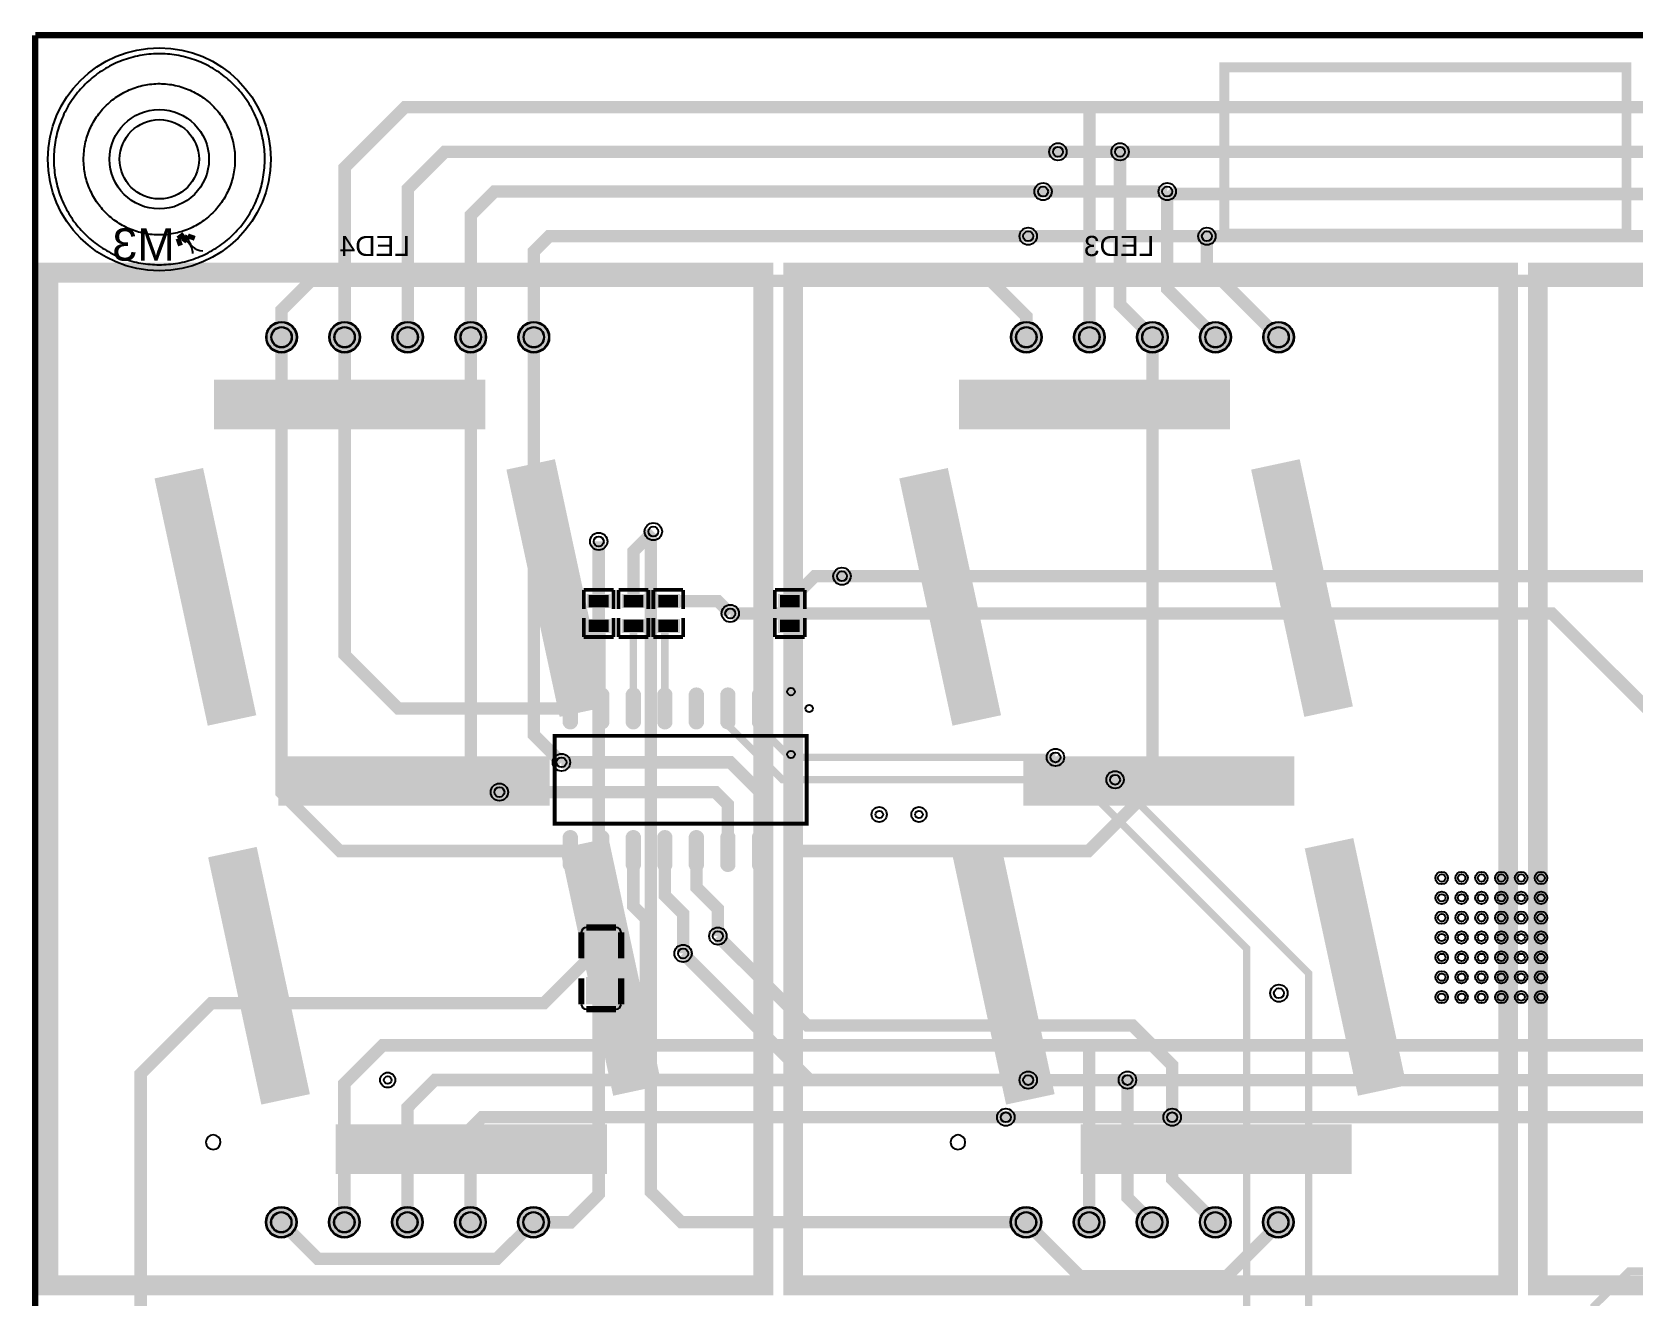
# Model space of a CAD drawing. Header units: millimetres. Extents: x -6 to 120, y -1 to 100.
# Drawn here: x -0.1 to 64.4, y 49.2 to 100.1 of the extents above; entities that cross this region are included whole.
import ezdxf

# ---------------------------------------------------------------- set-up
doc = ezdxf.new("R2010")
doc.units = ezdxf.units.MM
for name, color, linetype, true_color in [('BoardOutLine', 7, 'Continuous', 0xff00ff), ('BottomLayer', 7, 'Continuous', 0x0000ff), ('BottomSilkLayer', 7, 'Continuous', 0x66cc33), ('BottomSolderMaskLayer', 7, 'Continuous', 0xaa00ff), ('Document', 7, 'Continuous', 0xffffff), ('Hole', 7, 'Continuous', 0x222222), ('Multi-Layer', 7, 'Continuous', 0xc0c0c0), ('TopLayer', 7, 'Continuous', 0xff0000), ('TopPasteMaskLayer', 7, 'Continuous', 0x808080), ('TopSilkLayer', 7, 'Continuous', 0xffcc00), ('TopSolderMaskLayer', 7, 'Continuous', 0x800080)]:
    doc.layers.add(name, color=color, linetype=linetype, true_color=true_color)
doc.styles.get("Standard").update_dxf_attribs({"font": 'arial.ttf'})

msp = doc.modelspace()

# ---------------------------------------------------------------- hatches: boundary and pattern name
at = {"layer": 'BottomSolderMaskLayer'}
for points in [[(9.301, 87.83, 1), (10.552, 87.83, 1)], [(11.841, 87.83, 1), (13.092, 87.83, 1)], [(14.381, 87.83, 1), (15.632, 87.83, 1)], [(16.921, 87.83, 1), (18.172, 87.83, 1)], [(19.461, 87.83, 1), (20.712, 87.83, 1)], [(39.301, 87.83, 1), (40.552, 87.83, 1)], [(41.841, 87.83, 1), (43.092, 87.83, 1)], [(44.381, 87.83, 1), (45.632, 87.83, 1)], [(46.921, 87.83, 1), (48.172, 87.83, 1)], [(49.461, 87.83, 1), (50.712, 87.83, 1)], [(9.288, 52.17, 1), (10.539, 52.17, 1)], [(11.828, 52.17, 1), (13.079, 52.17, 1)], [(14.368, 52.17, 1), (15.619, 52.17, 1)], [(16.908, 52.17, 1), (18.159, 52.17, 1)], [(19.448, 52.17, 1), (20.699, 52.17, 1)], [(39.288, 52.17, 1), (40.539, 52.17, 1)], [(41.828, 52.17, 1), (43.079, 52.17, 1)], [(44.368, 52.17, 1), (45.619, 52.17, 1)], [(46.908, 52.17, 1), (48.159, 52.17, 1)], [(49.448, 52.17, 1), (50.699, 52.17, 1)]]:
    msp.add_hatch(color=256, dxfattribs=at).paths.add_polyline_path(points)
at = {"layer": 'Multi-Layer'}
for points in [[(9.326, 87.83, 1), (10.526, 87.83, 1)], [(11.866, 87.83, 1), (13.066, 87.83, 1)], [(14.406, 87.83, 1), (15.606, 87.83, 1)], [(16.946, 87.83, 1), (18.146, 87.83, 1)], [(19.486, 87.83, 1), (20.686, 87.83, 1)], [(39.326, 87.83, 1), (40.526, 87.83, 1)], [(41.866, 87.83, 1), (43.066, 87.83, 1)], [(44.406, 87.83, 1), (45.606, 87.83, 1)], [(46.946, 87.83, 1), (48.146, 87.83, 1)], [(49.486, 87.83, 1), (50.686, 87.83, 1)], [(9.314, 52.17, 1), (10.514, 52.17, 1)], [(11.854, 52.17, 1), (13.054, 52.17, 1)], [(14.394, 52.17, 1), (15.594, 52.17, 1)], [(16.934, 52.17, 1), (18.134, 52.17, 1)], [(19.474, 52.17, 1), (20.674, 52.17, 1)], [(39.314, 52.17, 1), (40.514, 52.17, 1)], [(41.854, 52.17, 1), (43.054, 52.17, 1)], [(44.394, 52.17, 1), (45.594, 52.17, 1)], [(46.934, 52.17, 1), (48.134, 52.17, 1)], [(49.474, 52.17, 1), (50.674, 52.17, 1)]]:
    msp.add_hatch(color=256, dxfattribs=at).paths.add_polyline_path(points)
at = {"layer": 'TopLayer'}
for points in [[(23.1, 77.45), (23.1, 76.95), (22.3, 76.95), (22.3, 77.45)], [(24.5, 77.45), (24.5, 76.95), (23.7, 76.95), (23.7, 77.45)], [(25.9, 77.45), (25.9, 76.95), (25.1, 76.95), (25.1, 77.45)], [(30.8, 77.45), (30.8, 76.95), (30, 76.95), (30, 77.45)], [(23.1, 76.45), (23.1, 75.95), (22.3, 75.95), (22.3, 76.45)], [(24.5, 76.45), (24.5, 75.95), (23.7, 75.95), (23.7, 76.45)], [(25.9, 76.45), (25.9, 75.95), (25.1, 75.95), (25.1, 76.45)], [(30.8, 76.45), (30.8, 75.95), (30, 75.95), (30, 76.45)], [(21.835, 72.28, -0.785398), (21.275, 72.28), (21.275, 73.465, -0.785398), (21.835, 73.465)], [(23.105, 72.28, -0.785398), (22.545, 72.28), (22.545, 73.465, -0.785398), (23.105, 73.465)], [(24.375, 72.28, -0.785398), (23.815, 72.28), (23.815, 73.465, -0.785398), (24.375, 73.465)], [(25.645, 72.28, -0.785398), (25.085, 72.28), (25.085, 73.465, -0.785398), (25.645, 73.465)], [(26.915, 72.28, -0.785398), (26.355, 72.28), (26.355, 73.465, -0.785398), (26.915, 73.465)], [(28.185, 72.28, -0.785398), (27.625, 72.28), (27.625, 73.465, -0.785398), (28.185, 73.465)], [(29.455, 72.28, -0.785398), (28.895, 72.28), (28.895, 73.465, -0.785398), (29.455, 73.465)], [(30.725, 72.28, -0.785398), (30.165, 72.28), (30.165, 73.465, -0.785398), (30.725, 73.465)], [(21.835, 66.535, -0.785398), (21.275, 66.535), (21.275, 67.72, -0.785398), (21.835, 67.72)], [(23.105, 66.535, -0.785398), (22.545, 66.535), (22.545, 67.72, -0.785398), (23.105, 67.72)], [(24.375, 66.535, -0.785398), (23.815, 66.535), (23.815, 67.72, -0.785398), (24.375, 67.72)], [(25.645, 66.535, -0.785398), (25.085, 66.535), (25.085, 67.72, -0.785398), (25.645, 67.72)], [(26.915, 66.535, -0.785398), (26.355, 66.535), (26.355, 67.72, -0.785398), (26.915, 67.72)], [(28.185, 66.535, -0.785398), (27.625, 66.535), (27.625, 67.72, -0.785398), (28.185, 67.72)], [(29.455, 66.535, -0.785398), (28.895, 66.535), (28.895, 67.72, -0.785398), (29.455, 67.72)], [(30.725, 66.535, -0.785398), (30.165, 66.535), (30.165, 67.72, -0.785398), (30.725, 67.72)], [(22.25, 62.8), (22.25, 63.8), (23.35, 63.8), (23.35, 62.8)], [(22.25, 61), (22.25, 62), (23.35, 62), (23.35, 61)]]:
    msp.add_hatch(color=256, dxfattribs=at).paths.add_polyline_path(points)
at = {"layer": 'TopPasteMaskLayer'}
for points in [[(23.1, 77.45), (23.1, 76.95), (22.3, 76.95), (22.3, 77.45)], [(24.5, 77.45), (24.5, 76.95), (23.7, 76.95), (23.7, 77.45)], [(25.9, 77.45), (25.9, 76.95), (25.1, 76.95), (25.1, 77.45)], [(30.8, 77.45), (30.8, 76.95), (30, 76.95), (30, 77.45)], [(23.1, 76.45), (23.1, 75.95), (22.3, 75.95), (22.3, 76.45)], [(24.5, 76.45), (24.5, 75.95), (23.7, 75.95), (23.7, 76.45)], [(25.9, 76.45), (25.9, 75.95), (25.1, 75.95), (25.1, 76.45)], [(30.8, 76.45), (30.8, 75.95), (30, 75.95), (30, 76.45)], [(21.835, 72.28, -0.785398), (21.275, 72.28), (21.275, 73.465, -0.785398), (21.835, 73.465)], [(23.105, 72.28, -0.785398), (22.545, 72.28), (22.545, 73.465, -0.785398), (23.105, 73.465)], [(24.375, 72.28, -0.785398), (23.815, 72.28), (23.815, 73.465, -0.785398), (24.375, 73.465)], [(25.645, 72.28, -0.785398), (25.085, 72.28), (25.085, 73.465, -0.785398), (25.645, 73.465)], [(26.915, 72.28, -0.785398), (26.355, 72.28), (26.355, 73.465, -0.785398), (26.915, 73.465)], [(28.185, 72.28, -0.785398), (27.625, 72.28), (27.625, 73.465, -0.785398), (28.185, 73.465)], [(29.455, 72.28, -0.785398), (28.895, 72.28), (28.895, 73.465, -0.785398), (29.455, 73.465)], [(30.725, 72.28, -0.785398), (30.165, 72.28), (30.165, 73.465, -0.785398), (30.725, 73.465)], [(21.835, 66.535, -0.785398), (21.275, 66.535), (21.275, 67.72, -0.785398), (21.835, 67.72)], [(23.105, 66.535, -0.785398), (22.545, 66.535), (22.545, 67.72, -0.785398), (23.105, 67.72)], [(24.375, 66.535, -0.785398), (23.815, 66.535), (23.815, 67.72, -0.785398), (24.375, 67.72)], [(25.645, 66.535, -0.785398), (25.085, 66.535), (25.085, 67.72, -0.785398), (25.645, 67.72)], [(26.915, 66.535, -0.785398), (26.355, 66.535), (26.355, 67.72, -0.785398), (26.915, 67.72)], [(28.185, 66.535, -0.785398), (27.625, 66.535), (27.625, 67.72, -0.785398), (28.185, 67.72)], [(29.455, 66.535, -0.785398), (28.895, 66.535), (28.895, 67.72, -0.785398), (29.455, 67.72)], [(30.725, 66.535, -0.785398), (30.165, 66.535), (30.165, 67.72, -0.785398), (30.725, 67.72)], [(22.25, 62.8), (22.25, 63.8), (23.35, 63.8), (23.35, 62.8)], [(22.25, 61), (22.25, 62), (23.35, 62), (23.35, 61)]]:
    msp.add_hatch(color=256, dxfattribs=at).paths.add_polyline_path(points)
at = {"layer": 'TopSolderMaskLayer'}
for points in [[(9.301, 87.83, 1), (10.552, 87.83, 1)], [(11.841, 87.83, 1), (13.092, 87.83, 1)], [(14.381, 87.83, 1), (15.632, 87.83, 1)], [(16.921, 87.83, 1), (18.172, 87.83, 1)], [(19.461, 87.83, 1), (20.712, 87.83, 1)], [(39.301, 87.83, 1), (40.552, 87.83, 1)], [(41.841, 87.83, 1), (43.092, 87.83, 1)], [(44.381, 87.83, 1), (45.632, 87.83, 1)], [(46.921, 87.83, 1), (48.172, 87.83, 1)], [(49.461, 87.83, 1), (50.712, 87.83, 1)], [(23.181, 77.482), (23.181, 76.918), (22.219, 76.918), (22.219, 77.482)], [(24.581, 77.482), (24.581, 76.918), (23.619, 76.918), (23.619, 77.482)], [(25.981, 77.482), (25.981, 76.918), (25.019, 76.918), (25.019, 77.482)], [(30.881, 77.482), (30.881, 76.918), (29.919, 76.918), (29.919, 77.482)], [(23.181, 76.482), (23.181, 75.918), (22.219, 75.918), (22.219, 76.482)], [(24.581, 76.482), (24.581, 75.918), (23.619, 75.918), (23.619, 76.482)], [(25.981, 76.482), (25.981, 75.918), (25.019, 75.918), (25.019, 76.482)], [(30.881, 76.482), (30.881, 75.918), (29.919, 75.918), (29.919, 76.482)], [(21.86, 72.263, -0.785398), (21.25, 72.263), (21.25, 73.482, -0.785398), (21.86, 73.482)], [(23.13, 72.263, -0.785398), (22.52, 72.263), (22.52, 73.482, -0.785398), (23.13, 73.482)], [(24.4, 72.263, -0.785398), (23.79, 72.263), (23.79, 73.482, -0.785398), (24.4, 73.482)], [(25.67, 72.263, -0.785398), (25.06, 72.263), (25.06, 73.482, -0.785398), (25.67, 73.482)], [(26.94, 72.263, -0.785398), (26.33, 72.263), (26.33, 73.482, -0.785398), (26.94, 73.482)], [(28.21, 72.263, -0.785398), (27.6, 72.263), (27.6, 73.482, -0.785398), (28.21, 73.482)], [(29.48, 72.263, -0.785398), (28.87, 72.263), (28.87, 73.482, -0.785398), (29.48, 73.482)], [(30.75, 72.263, -0.785398), (30.14, 72.263), (30.14, 73.482, -0.785398), (30.75, 73.482)], [(21.86, 66.518, -0.785398), (21.25, 66.518), (21.25, 67.737, -0.785398), (21.86, 67.737)], [(23.13, 66.518, -0.785398), (22.52, 66.518), (22.52, 67.737, -0.785398), (23.13, 67.737)], [(24.4, 66.518, -0.785398), (23.79, 66.518), (23.79, 67.737, -0.785398), (24.4, 67.737)], [(25.67, 66.518, -0.785398), (25.06, 66.518), (25.06, 67.737, -0.785398), (25.67, 67.737)], [(26.94, 66.518, -0.785398), (26.33, 66.518), (26.33, 67.737, -0.785398), (26.94, 67.737)], [(28.21, 66.518, -0.785398), (27.6, 66.518), (27.6, 67.737, -0.785398), (28.21, 67.737)], [(29.48, 66.518, -0.785398), (28.87, 66.518), (28.87, 67.737, -0.785398), (29.48, 67.737)], [(30.75, 66.518, -0.785398), (30.14, 66.518), (30.14, 67.737, -0.785398), (30.75, 67.737)], [(22.194, 62.754), (22.194, 63.846), (23.406, 63.846), (23.406, 62.754)], [(22.194, 60.954), (22.194, 62.046), (23.406, 62.046), (23.406, 60.954)], [(9.288, 52.17, 1), (10.539, 52.17, 1)], [(11.828, 52.17, 1), (13.079, 52.17, 1)], [(14.368, 52.17, 1), (15.619, 52.17, 1)], [(16.908, 52.17, 1), (18.159, 52.17, 1)], [(19.448, 52.17, 1), (20.699, 52.17, 1)], [(39.288, 52.17, 1), (40.539, 52.17, 1)], [(41.828, 52.17, 1), (43.079, 52.17, 1)], [(44.368, 52.17, 1), (45.619, 52.17, 1)], [(46.908, 52.17, 1), (48.159, 52.17, 1)], [(49.448, 52.17, 1), (50.699, 52.17, 1)]]:
    msp.add_hatch(color=256, dxfattribs=at).paths.add_polyline_path(points)

# ---------------------------------------------------------------- linework, layer by layer
at = {"layer": 'BoardOutLine', "const_width": 0.254}
for points in [[(0, 100), (0, 42), (6, 42)], [(0, 99.999), (120, 99.999), (120, -0.001), (0, -0.001)]]:
    msp.add_lwpolyline(points, dxfattribs=at)
at = {"layer": 'BottomLayer'}
for points in [[(5.001, 90.75), (5.094, 90.751), (5.187, 90.754), (5.28, 90.759), (5.373, 90.767), (5.466, 90.776), (5.558, 90.787), (5.65, 90.8), (5.742, 90.815), (5.833, 90.833), (5.924, 90.852), (6.015, 90.873), (6.105, 90.896), (6.195, 90.922), (6.284, 90.949), (6.372, 90.978), (6.46, 91.009), (6.547, 91.042), (6.633, 91.076), (6.718, 91.113), (6.803, 91.152), (6.887, 91.192), (6.97, 91.234), (7.052, 91.278), (7.133, 91.324), (7.213, 91.372), (7.292, 91.421), (7.369, 91.472), (7.446, 91.525), (7.522, 91.579), (7.596, 91.635), (7.669, 91.693), (7.741, 91.752), (7.811, 91.813), (7.88, 91.875), (7.948, 91.939), (8.014, 92.004), (8.079, 92.071), (8.143, 92.139), (8.204, 92.208), (8.265, 92.279), (8.324, 92.351), (8.381, 92.425), (8.436, 92.499), (8.49, 92.575), (8.542, 92.652), (8.593, 92.73), (8.642, 92.809), (8.689, 92.889), (8.734, 92.971), (8.778, 93.053), (8.819, 93.136), (8.859, 93.22), (8.897, 93.305), (8.934, 93.391), (8.968, 93.477), (9, 93.564), (9.031, 93.652), (9.059, 93.741), (9.086, 93.83), (9.111, 93.92), (9.133, 94.01), (9.154, 94.101), (9.173, 94.192), (9.189, 94.283), (9.204, 94.375), (9.217, 94.467), (9.227, 94.56), (9.236, 94.652), (9.243, 94.745), (9.247, 94.838), (9.25, 94.931), (9.25, 95.024), (9.249, 95.117), (9.245, 95.21), (9.239, 95.303), (9.232, 95.396), (9.222, 95.488), (9.21, 95.581), (9.197, 95.673), (9.181, 95.764), (9.163, 95.856), (9.143, 95.947), (9.122, 96.037), (9.098, 96.127), (9.072, 96.216), (9.045, 96.305), (9.015, 96.393), (8.984, 96.481), (8.951, 96.568), (8.915, 96.654), (8.878, 96.739), (8.839, 96.824), (8.798, 96.907), (8.756, 96.99), (8.711, 97.072), (8.665, 97.152), (8.617, 97.232), (8.567, 97.311), (8.516, 97.388), (8.463, 97.465), (8.408, 97.54), (8.352, 97.614), (8.294, 97.687), (8.234, 97.758), (8.173, 97.828), (8.11, 97.897), (8.046, 97.964), (7.98, 98.03), (7.913, 98.095), (7.845, 98.158), (7.775, 98.219), (7.704, 98.279), (7.632, 98.338), (7.558, 98.394), (7.483, 98.45), (7.407, 98.503), (7.33, 98.555), (7.251, 98.605), (7.172, 98.654), (7.091, 98.7), (7.01, 98.745), (6.927, 98.788), (6.844, 98.829), (6.76, 98.869), (6.675, 98.906), (6.589, 98.942), (6.502, 98.976), (6.415, 99.008), (6.327, 99.038), (6.238, 99.066), (6.149, 99.092), (6.059, 99.116), (5.968, 99.138), (5.878, 99.159), (5.786, 99.177), (5.695, 99.193), (5.603, 99.207), (5.511, 99.22), (5.418, 99.23), (5.325, 99.238), (5.233, 99.244), (5.14, 99.248), (5.047, 99.25), (4.954, 99.25), (4.861, 99.248), (4.768, 99.244), (4.675, 99.238), (4.582, 99.23), (4.49, 99.22), (4.397, 99.207), (4.306, 99.193), (4.214, 99.177), (4.123, 99.159), (4.032, 99.138), (3.942, 99.116), (3.852, 99.092), (3.762, 99.066), (3.674, 99.038), (3.586, 99.008), (3.498, 98.976), (3.412, 98.942), (3.326, 98.906), (3.241, 98.869), (3.156, 98.829), (3.073, 98.788), (2.99, 98.745), (2.909, 98.7), (2.829, 98.654), (2.749, 98.605), (2.671, 98.555), (2.593, 98.503), (2.517, 98.45), (2.442, 98.394), (2.369, 98.338), (2.296, 98.279), (2.225, 98.219), (2.155, 98.158), (2.087, 98.095), (2.02, 98.03), (1.954, 97.964), (1.89, 97.897), (1.828, 97.828), (1.766, 97.758), (1.707, 97.687), (1.649, 97.614), (1.592, 97.54), (1.538, 97.465), (1.484, 97.388), (1.433, 97.311), (1.383, 97.232), (1.335, 97.152), (1.289, 97.072), (1.245, 96.99), (1.202, 96.907), (1.161, 96.824), (1.122, 96.739), (1.085, 96.654), (1.05, 96.568), (1.016, 96.481), (0.985, 96.393), (0.955, 96.305), (0.928, 96.216), (0.902, 96.127), (0.879, 96.037), (0.857, 95.947), (0.837, 95.856), (0.819, 95.764), (0.804, 95.673), (0.79, 95.581), (0.778, 95.488), (0.769, 95.396), (0.761, 95.303), (0.755, 95.21), (0.752, 95.117), (0.75, 95.024), (0.751, 94.931), (0.753, 94.838), (0.758, 94.745), (0.764, 94.652), (0.773, 94.56), (0.784, 94.467), (0.796, 94.375), (0.811, 94.283), (0.828, 94.192), (0.846, 94.101), (0.867, 94.01), (0.89, 93.92), (0.914, 93.83), (0.941, 93.741), (0.97, 93.652), (1, 93.564), (1.032, 93.477), (1.067, 93.391), (1.103, 93.305), (1.141, 93.22), (1.181, 93.136), (1.223, 93.053), (1.266, 92.971), (1.311, 92.889), (1.358, 92.809), (1.407, 92.73), (1.458, 92.652), (1.51, 92.575), (1.564, 92.499), (1.62, 92.425), (1.677, 92.351), (1.736, 92.279), (1.796, 92.208), (1.858, 92.139), (1.921, 92.071), (1.986, 92.004), (2.052, 91.939), (2.12, 91.875), (2.189, 91.813), (2.26, 91.752), (2.331, 91.693), (2.404, 91.635), (2.479, 91.579), (2.554, 91.525), (2.631, 91.472), (2.709, 91.421), (2.788, 91.372), (2.868, 91.324), (2.948, 91.278), (3.03, 91.234), (3.113, 91.192), (3.197, 91.152), (3.282, 91.113), (3.367, 91.076), (3.454, 91.042), (3.541, 91.009), (3.628, 90.978), (3.717, 90.949), (3.806, 90.922), (3.895, 90.896), (3.985, 90.873), (4.076, 90.852), (4.167, 90.833), (4.258, 90.815), (4.35, 90.8), (4.442, 90.787), (4.535, 90.776), (4.627, 90.767), (4.72, 90.759), (4.813, 90.754), (4.906, 90.751), (4.999, 90.75)], [(1.951, 94.997), (1.952, 95.076), (1.955, 95.154), (1.96, 95.233), (1.967, 95.311), (1.976, 95.39), (1.987, 95.468), (2, 95.545), (2.016, 95.623), (2.033, 95.7), (2.052, 95.776), (2.073, 95.852), (2.096, 95.927), (2.121, 96.002), (2.148, 96.076), (2.177, 96.149), (2.208, 96.222), (2.24, 96.293), (2.274, 96.364), (2.311, 96.434), (2.349, 96.503), (2.389, 96.571), (2.43, 96.638), (2.473, 96.704), (2.518, 96.769), (2.565, 96.832), (2.613, 96.894), (2.663, 96.956), (2.714, 97.015), (2.767, 97.074), (2.822, 97.131), (2.877, 97.186), (2.935, 97.24), (2.993, 97.293), (3.053, 97.344), (3.114, 97.393), (3.177, 97.441), (3.241, 97.488), (3.306, 97.532), (3.372, 97.575), (3.439, 97.616), (3.507, 97.656), (3.576, 97.693), (3.646, 97.729), (3.717, 97.763), (3.789, 97.796), (3.862, 97.826), (3.935, 97.854), (4.01, 97.881), (4.084, 97.906), (4.16, 97.928), (4.236, 97.949), (4.312, 97.968), (4.389, 97.985), (4.467, 97.999), (4.544, 98.012), (4.622, 98.023), (4.701, 98.032), (4.779, 98.038), (4.858, 98.043), (4.937, 98.046), (5.015, 98.046), (5.094, 98.045), (5.173, 98.041), (5.251, 98.036), (5.33, 98.028), (5.408, 98.019), (5.486, 98.007), (5.563, 97.994), (5.641, 97.978), (5.718, 97.961), (5.794, 97.941), (5.87, 97.92), (5.945, 97.896), (6.019, 97.871), (6.093, 97.844), (6.166, 97.814), (6.239, 97.783), (6.31, 97.75), (6.381, 97.716), (6.451, 97.679), (6.52, 97.641), (6.587, 97.601), (6.654, 97.559), (6.72, 97.515), (6.784, 97.47), (6.848, 97.423), (6.91, 97.374), (6.97, 97.324), (7.03, 97.273), (7.088, 97.219), (7.145, 97.165), (7.2, 97.109), (7.254, 97.051), (7.306, 96.992), (7.357, 96.932), (7.406, 96.871), (7.454, 96.808), (7.5, 96.744), (7.544, 96.679), (7.586, 96.612), (7.627, 96.545), (7.666, 96.477), (7.704, 96.407), (7.739, 96.337), (7.773, 96.266), (7.805, 96.194), (7.835, 96.121), (7.863, 96.047), (7.889, 95.973), (7.913, 95.898), (7.936, 95.822), (7.956, 95.746), (7.974, 95.67), (7.991, 95.593), (8.005, 95.515), (8.017, 95.437), (8.028, 95.359), (8.036, 95.281), (8.042, 95.203), (8.047, 95.124), (8.049, 95.045), (8.049, 94.966), (8.047, 94.887), (8.043, 94.809), (8.037, 94.73), (8.029, 94.651), (8.019, 94.573), (8.007, 94.495), (7.993, 94.418), (7.977, 94.34), (7.959, 94.264), (7.939, 94.187), (7.917, 94.112), (7.893, 94.036), (7.867, 93.962), (7.84, 93.888), (7.81, 93.815), (7.778, 93.743), (7.745, 93.671), (7.71, 93.601), (7.673, 93.531), (7.634, 93.463), (7.593, 93.395), (7.551, 93.328), (7.507, 93.263), (7.461, 93.199), (7.413, 93.136), (7.364, 93.074), (7.314, 93.013), (7.262, 92.954), (7.208, 92.896), (7.153, 92.84), (7.096, 92.785), (7.038, 92.732), (6.979, 92.68), (6.918, 92.629), (6.856, 92.58), (6.793, 92.533), (6.729, 92.488), (6.663, 92.444), (6.597, 92.402), (6.529, 92.361), (6.46, 92.323), (6.39, 92.286), (6.32, 92.251), (6.248, 92.217), (6.176, 92.186), (6.103, 92.157), (6.029, 92.129), (5.954, 92.103), (5.879, 92.08), (5.803, 92.058), (5.727, 92.038), (5.65, 92.02), (5.573, 92.004), (5.495, 91.991), (5.417, 91.979), (5.339, 91.969), (5.26, 91.961), (5.182, 91.956), (5.103, 91.952), (5.024, 91.95), (4.945, 91.951), (4.866, 91.953), (4.788, 91.958), (4.709, 91.964), (4.631, 91.973), (4.552, 91.983), (4.475, 91.996), (4.397, 92.01), (4.32, 92.027), (4.243, 92.046), (4.167, 92.066), (4.092, 92.089), (4.017, 92.113), (3.942, 92.14), (3.869, 92.168), (3.796, 92.198), (3.724, 92.23), (3.653, 92.264), (3.582, 92.3), (3.513, 92.337), (3.445, 92.377), (3.377, 92.418), (3.311, 92.461), (3.246, 92.505), (3.182, 92.551), (3.119, 92.599), (3.058, 92.649), (2.998, 92.7), (2.939, 92.752), (2.881, 92.806), (2.825, 92.862), (2.771, 92.919), (2.718, 92.977), (2.666, 93.037), (2.616, 93.098), (2.568, 93.16), (2.521, 93.224), (2.476, 93.288), (2.433, 93.354), (2.391, 93.421), (2.351, 93.489), (2.313, 93.558), (2.276, 93.628), (2.242, 93.699), (2.209, 93.771), (2.178, 93.843), (2.149, 93.917), (2.122, 93.991), (2.097, 94.066), (2.074, 94.141), (2.053, 94.217), (2.034, 94.294), (2.016, 94.37), (2.001, 94.448), (1.988, 94.526), (1.977, 94.604), (1.967, 94.682), (1.96, 94.761), (1.955, 94.839), (1.952, 94.918), (1.951, 94.997)]]:
    msp.add_lwpolyline(points, close=True, dxfattribs=at)
for points, const_width in [([(41.2, 95.3), (43.7, 95.3)], 0.5), ([(40.6, 93.7), (45.6, 93.7)], 0.5), ([(40, 91.9), (47.2, 91.9), (47.2, 91.9)], 0.5), ([(9.926, 87.83), (9.926, 88.927), (11.1, 90.1), (38.5, 90.1), (39.926, 88.674), (39.926, 87.83)], 0.5), ([(38.5, 90.1), (67.657, 90.1), (69.927, 87.83)], 0.5), ([(17.546, 87.83), (17.546, 70.654), (18.7, 69.5)], 0.5), ([(20.086, 87.83), (20.086, 71.814), (21.2, 70.7)], 0.5), ([(24.9, 80), (24.8, 79.9), (24.8, 53.4), (26.031, 52.17), (39.914, 52.17)], 0.5), ([(22.7, 79.6), (22.7, 53.301), (21.57, 52.168), (20.074, 52.168)], 0.5), ([(32.5, 78.2), (89.7, 78.2), (95.1, 72.8), (95.1, 56.983), (99.914, 52.17)], 0.5), ([(28, 76.7), (61.1, 76.7), (66.3, 71.5), (66.3, 55.783), (69.914, 52.17)], 0.5), ([(41.1, 70.9), (48.8, 63.2), (48.8, 38.7), (42.8, 32.7), (32.44, 32.72)], 0.3), ([(43.5, 70), (51.3, 62.2), (51.3, 37.3), (44, 30), (32.44, 30)], 0.3), ([(45.8, 56.4), (45.8, 58.5), (44.2, 60.1), (31.1, 60.1), (27.5, 63.7)], 0.5), ([(40, 57.9), (31.2, 57.9), (26.1, 63)], 0.5), ([(40, 57.9), (44, 57.9)], 0.5), ([(39.1, 56.4), (45.8, 56.4)], 0.5), ([(13.701, 39.801), (25.7, 27.799), (60.899, 27.799), (62.799, 29.699), (62.799, 48.8), (64.199, 50.2), (82.101, 50.2), (86.2, 54.299), (91.4, 54.299), (95.301, 50.4), (110.899, 50.4), (112.799, 48.501), (112.799, 26.1)], 0.3)]:
    msp.add_lwpolyline(points, dxfattribs=dict(at, const_width=const_width))
at = {"layer": 'BottomSilkLayer'}
for points, const_width in [([(5.754, 91.803), (5.994, 91.983)], 0.2), ([(5.754, 91.803), (5.854, 91.523)], 0.2), ([(7.209, 85.118), (18.128, 85.118)], 2), ([(37.209, 85.118), (48.128, 85.118)], 2), ([(7.929, 72.388), (5.786, 82.35)], 2), ([(22.102, 72.743), (19.959, 82.705)], 2), ([(37.929, 72.388), (35.786, 82.35)], 2), ([(52.102, 72.743), (49.959, 82.705)], 2), ([(9.799, 69.949), (20.719, 69.949)], 2), ([(39.799, 69.949), (50.719, 69.949)], 2), ([(24.261, 57.478), (22.118, 67.44)], 2), ([(54.261, 57.478), (52.118, 67.44)], 2), ([(10.088, 57.122), (7.945, 67.084)], 2), ([(40.088, 57.122), (37.945, 67.084)], 2), ([(12.111, 55.121), (23.03, 55.121)], 2), ([(42.111, 55.121), (53.03, 55.121)], 2)]:
    msp.add_lwpolyline(points, dxfattribs=dict(at, const_width=const_width))
at = {"layer": 'BottomSilkLayer', "const_width": 0.8}
for points in [[(0.532, 90.427), (29.332, 90.427), (29.332, 49.627), (0.532, 49.627), (0.532, 90.427)], [(30.532, 90.427), (59.332, 90.427), (59.332, 49.627), (30.532, 49.627), (30.532, 90.427)], [(60.532, 90.427), (89.332, 90.427), (89.332, 49.627), (60.532, 49.627), (60.532, 90.427)]]:
    msp.add_lwpolyline(points, close=True, dxfattribs=at)
at = {"layer": 'BottomSilkLayer'}
msp.add_circle((5, 95), 4.49, dxfattribs=at)
for centre, radius, start, end in [((5.754, 91.203), 0.6, 359.99757, 90), ((7.172, 55.396), 0.296, 90.73754, 89.26246), ((37.172, 55.396), 0.296, 90.73754, 89.26246)]:
    msp.add_arc(centre, radius, start, end, dxfattribs=at)
at = {"layer": 'BottomSolderMaskLayer'}
for centre, radius in [((5, 95), 2), ((9.926, 87.83), 0.625), ((12.466, 87.83), 0.625), ((15.006, 87.83), 0.625), ((17.546, 87.83), 0.625), ((20.086, 87.83), 0.625), ((39.926, 87.83), 0.625), ((42.466, 87.83), 0.625), ((45.006, 87.83), 0.625), ((47.546, 87.83), 0.625), ((50.086, 87.83), 0.625), ((9.926, 87.83), 0.417), ((12.466, 87.83), 0.417), ((15.006, 87.83), 0.417), ((17.546, 87.83), 0.417), ((20.086, 87.83), 0.417), ((39.926, 87.83), 0.417), ((42.466, 87.83), 0.417), ((45.006, 87.83), 0.417), ((47.546, 87.83), 0.417), ((50.086, 87.83), 0.417), ((9.914, 52.17), 0.625), ((9.914, 52.17), 0.417), ((12.454, 52.17), 0.625), ((12.454, 52.17), 0.417), ((14.994, 52.17), 0.625), ((14.994, 52.17), 0.417), ((17.534, 52.17), 0.625), ((17.534, 52.17), 0.417), ((20.074, 52.17), 0.625), ((20.074, 52.17), 0.417), ((39.914, 52.17), 0.625), ((39.914, 52.17), 0.417), ((42.454, 52.17), 0.625), ((42.454, 52.17), 0.417), ((44.994, 52.17), 0.625), ((44.994, 52.17), 0.417), ((47.534, 52.17), 0.625), ((47.534, 52.17), 0.417), ((50.074, 52.17), 0.625), ((50.074, 52.17), 0.417)]:
    msp.add_circle(centre, radius, dxfattribs=at)
at = {"layer": 'Document'}
msp.add_circle((30.445, 73.55), 0.15, dxfattribs=at)
at = {"layer": 'Hole'}
for centre, radius in [((41.2, 95.3), 0.2), ((43.7, 95.3), 0.2), ((40.6, 93.7), 0.2), ((45.6, 93.7), 0.2), ((40, 91.9), 0.2), ((47.2, 91.9), 0.2), ((24.9, 80), 0.2), ((22.7, 79.6), 0.2), ((32.5, 78.2), 0.2), ((28, 76.7), 0.2), ((41.1, 70.9), 0.2), ((21.2, 70.7), 0.2), ((18.7, 69.5), 0.2), ((43.5, 70), 0.2), ((34, 68.6), 0.152), ((35.6, 68.6), 0.152), ((56.658, 66.042), 0.15), ((57.458, 66.042), 0.15), ((58.258, 66.042), 0.15), ((59.058, 66.042), 0.15), ((59.858, 66.042), 0.15), ((60.658, 66.042), 0.15), ((56.658, 65.242), 0.15), ((57.458, 65.242), 0.15), ((58.258, 65.242), 0.15), ((59.058, 65.242), 0.15), ((59.858, 65.242), 0.15), ((60.658, 65.242), 0.15), ((56.658, 64.442), 0.15), ((57.458, 64.442), 0.15), ((58.258, 64.442), 0.15), ((59.058, 64.442), 0.15), ((59.858, 64.442), 0.15), ((60.658, 64.442), 0.15), ((27.5, 63.7), 0.2), ((26.1, 63), 0.2), ((56.658, 63.642), 0.15), ((57.458, 63.642), 0.15), ((58.258, 63.642), 0.15), ((59.058, 63.642), 0.15), ((59.858, 63.642), 0.15), ((60.658, 63.642), 0.15), ((56.658, 62.842), 0.15), ((57.458, 62.842), 0.15), ((58.258, 62.842), 0.15), ((59.058, 62.842), 0.15), ((59.858, 62.842), 0.15), ((60.658, 62.842), 0.15), ((56.658, 62.042), 0.15), ((57.458, 62.042), 0.15), ((58.258, 62.042), 0.15), ((59.058, 62.042), 0.15), ((59.858, 62.042), 0.15), ((60.658, 62.042), 0.15), ((50.1, 61.4), 0.2), ((56.658, 61.242), 0.15), ((57.458, 61.242), 0.15), ((58.258, 61.242), 0.15), ((59.058, 61.242), 0.15), ((59.858, 61.242), 0.15), ((60.658, 61.242), 0.15), ((14.2, 57.9), 0.152), ((40, 57.9), 0.2), ((44, 57.9), 0.2), ((39.1, 56.4), 0.2), ((45.8, 56.4), 0.2)]:
    msp.add_circle(centre, radius, dxfattribs=at)
at = {"layer": 'Multi-Layer'}
for centre, radius in [((5, 95), 1.6), ((41.2, 95.3), 0.35), ((43.7, 95.3), 0.35), ((40.6, 93.7), 0.35), ((45.6, 93.7), 0.35), ((40, 91.9), 0.35), ((47.2, 91.9), 0.35), ((9.926, 87.83), 0.6), ((12.466, 87.83), 0.6), ((15.006, 87.83), 0.6), ((17.546, 87.83), 0.6), ((20.086, 87.83), 0.6), ((39.926, 87.83), 0.6), ((42.466, 87.83), 0.6), ((45.006, 87.83), 0.6), ((47.546, 87.83), 0.6), ((50.086, 87.83), 0.6), ((9.926, 87.83), 0.4), ((12.466, 87.83), 0.4), ((15.006, 87.83), 0.4), ((17.546, 87.83), 0.4), ((20.086, 87.83), 0.4), ((39.926, 87.83), 0.4), ((42.466, 87.83), 0.4), ((45.006, 87.83), 0.4), ((47.546, 87.83), 0.4), ((50.086, 87.83), 0.4), ((24.9, 80), 0.35), ((22.7, 79.6), 0.35), ((32.5, 78.2), 0.35), ((28, 76.7), 0.35), ((21.2, 70.7), 0.35), ((41.1, 70.9), 0.35), ((43.5, 70), 0.35), ((18.7, 69.5), 0.35), ((34, 68.6), 0.305), ((35.6, 68.6), 0.305), ((56.658, 66.042), 0.25), ((57.458, 66.042), 0.25), ((58.258, 66.042), 0.25), ((59.058, 66.042), 0.25), ((59.858, 66.042), 0.25), ((60.658, 66.042), 0.25), ((56.658, 65.242), 0.25), ((57.458, 65.242), 0.25), ((58.258, 65.242), 0.25), ((59.058, 65.242), 0.25), ((59.858, 65.242), 0.25), ((60.658, 65.242), 0.25), ((56.658, 64.442), 0.25), ((57.458, 64.442), 0.25), ((58.258, 64.442), 0.25), ((59.058, 64.442), 0.25), ((59.858, 64.442), 0.25), ((60.658, 64.442), 0.25), ((27.5, 63.7), 0.35), ((56.658, 63.642), 0.25), ((57.458, 63.642), 0.25), ((58.258, 63.642), 0.25), ((59.058, 63.642), 0.25), ((59.858, 63.642), 0.25), ((60.658, 63.642), 0.25), ((26.1, 63), 0.35), ((56.658, 62.842), 0.25), ((57.458, 62.842), 0.25), ((58.258, 62.842), 0.25), ((59.058, 62.842), 0.25), ((59.858, 62.842), 0.25), ((60.658, 62.842), 0.25), ((56.658, 62.042), 0.25), ((57.458, 62.042), 0.25), ((58.258, 62.042), 0.25), ((59.058, 62.042), 0.25), ((59.858, 62.042), 0.25), ((60.658, 62.042), 0.25), ((50.1, 61.4), 0.35), ((56.658, 61.242), 0.25), ((57.458, 61.242), 0.25), ((58.258, 61.242), 0.25), ((59.058, 61.242), 0.25), ((59.858, 61.242), 0.25), ((60.658, 61.242), 0.25), ((14.2, 57.9), 0.305), ((40, 57.9), 0.35), ((44, 57.9), 0.35), ((39.1, 56.4), 0.35), ((45.8, 56.4), 0.35), ((9.914, 52.17), 0.6), ((9.914, 52.17), 0.4), ((12.454, 52.17), 0.6), ((12.454, 52.17), 0.4), ((14.994, 52.17), 0.6), ((14.994, 52.17), 0.4), ((17.534, 52.17), 0.6), ((17.534, 52.17), 0.4), ((20.074, 52.17), 0.6), ((20.074, 52.17), 0.4), ((39.914, 52.17), 0.6), ((39.914, 52.17), 0.4), ((42.454, 52.17), 0.6), ((42.454, 52.17), 0.4), ((44.994, 52.17), 0.6), ((44.994, 52.17), 0.4), ((47.534, 52.17), 0.6), ((47.534, 52.17), 0.4), ((50.074, 52.17), 0.6), ((50.074, 52.17), 0.4)]:
    msp.add_circle(centre, radius, dxfattribs=at)
at = {"layer": 'TopLayer'}
for points in [[(5.001, 90.75), (5.094, 90.751), (5.187, 90.754), (5.28, 90.759), (5.373, 90.767), (5.466, 90.776), (5.558, 90.787), (5.65, 90.8), (5.742, 90.815), (5.833, 90.833), (5.924, 90.852), (6.015, 90.873), (6.105, 90.896), (6.195, 90.922), (6.284, 90.949), (6.372, 90.978), (6.46, 91.009), (6.547, 91.042), (6.633, 91.076), (6.718, 91.113), (6.803, 91.152), (6.887, 91.192), (6.97, 91.234), (7.052, 91.278), (7.133, 91.324), (7.213, 91.372), (7.292, 91.421), (7.369, 91.472), (7.446, 91.525), (7.522, 91.579), (7.596, 91.635), (7.669, 91.693), (7.741, 91.752), (7.811, 91.813), (7.88, 91.875), (7.948, 91.939), (8.014, 92.004), (8.079, 92.071), (8.143, 92.139), (8.204, 92.208), (8.265, 92.279), (8.324, 92.351), (8.381, 92.425), (8.436, 92.499), (8.49, 92.575), (8.542, 92.652), (8.593, 92.73), (8.642, 92.809), (8.689, 92.889), (8.734, 92.971), (8.778, 93.053), (8.819, 93.136), (8.859, 93.22), (8.897, 93.305), (8.934, 93.391), (8.968, 93.477), (9, 93.564), (9.031, 93.652), (9.059, 93.741), (9.086, 93.83), (9.111, 93.92), (9.133, 94.01), (9.154, 94.101), (9.173, 94.192), (9.189, 94.283), (9.204, 94.375), (9.217, 94.467), (9.227, 94.56), (9.236, 94.652), (9.243, 94.745), (9.247, 94.838), (9.25, 94.931), (9.25, 95.024), (9.249, 95.117), (9.245, 95.21), (9.239, 95.303), (9.232, 95.396), (9.222, 95.488), (9.21, 95.581), (9.197, 95.673), (9.181, 95.764), (9.163, 95.856), (9.143, 95.947), (9.122, 96.037), (9.098, 96.127), (9.072, 96.216), (9.045, 96.305), (9.015, 96.393), (8.984, 96.481), (8.951, 96.568), (8.915, 96.654), (8.878, 96.739), (8.839, 96.824), (8.798, 96.907), (8.756, 96.99), (8.711, 97.072), (8.665, 97.152), (8.617, 97.232), (8.567, 97.311), (8.516, 97.388), (8.463, 97.465), (8.408, 97.54), (8.352, 97.614), (8.294, 97.687), (8.234, 97.758), (8.173, 97.828), (8.11, 97.897), (8.046, 97.964), (7.98, 98.03), (7.913, 98.095), (7.845, 98.158), (7.775, 98.219), (7.704, 98.279), (7.632, 98.338), (7.558, 98.394), (7.483, 98.45), (7.407, 98.503), (7.33, 98.555), (7.251, 98.605), (7.172, 98.654), (7.091, 98.7), (7.01, 98.745), (6.927, 98.788), (6.844, 98.829), (6.76, 98.869), (6.675, 98.906), (6.589, 98.942), (6.502, 98.976), (6.415, 99.008), (6.327, 99.038), (6.238, 99.066), (6.149, 99.092), (6.059, 99.116), (5.968, 99.138), (5.878, 99.159), (5.786, 99.177), (5.695, 99.193), (5.603, 99.207), (5.511, 99.22), (5.418, 99.23), (5.325, 99.238), (5.233, 99.244), (5.14, 99.248), (5.047, 99.25), (4.954, 99.25), (4.861, 99.248), (4.768, 99.244), (4.675, 99.238), (4.582, 99.23), (4.49, 99.22), (4.397, 99.207), (4.306, 99.193), (4.214, 99.177), (4.123, 99.159), (4.032, 99.138), (3.942, 99.116), (3.852, 99.092), (3.762, 99.066), (3.674, 99.038), (3.586, 99.008), (3.498, 98.976), (3.412, 98.942), (3.326, 98.906), (3.241, 98.869), (3.156, 98.829), (3.073, 98.788), (2.99, 98.745), (2.909, 98.7), (2.829, 98.654), (2.749, 98.605), (2.671, 98.555), (2.593, 98.503), (2.517, 98.45), (2.442, 98.394), (2.369, 98.338), (2.296, 98.279), (2.225, 98.219), (2.155, 98.158), (2.087, 98.095), (2.02, 98.03), (1.954, 97.964), (1.89, 97.897), (1.828, 97.828), (1.766, 97.758), (1.707, 97.687), (1.649, 97.614), (1.592, 97.54), (1.538, 97.465), (1.484, 97.388), (1.433, 97.311), (1.383, 97.232), (1.335, 97.152), (1.289, 97.072), (1.245, 96.99), (1.202, 96.907), (1.161, 96.824), (1.122, 96.739), (1.085, 96.654), (1.05, 96.568), (1.016, 96.481), (0.985, 96.393), (0.955, 96.305), (0.928, 96.216), (0.902, 96.127), (0.879, 96.037), (0.857, 95.947), (0.837, 95.856), (0.819, 95.764), (0.804, 95.673), (0.79, 95.581), (0.778, 95.488), (0.769, 95.396), (0.761, 95.303), (0.755, 95.21), (0.752, 95.117), (0.75, 95.024), (0.751, 94.931), (0.753, 94.838), (0.758, 94.745), (0.764, 94.652), (0.773, 94.56), (0.784, 94.467), (0.796, 94.375), (0.811, 94.283), (0.828, 94.192), (0.846, 94.101), (0.867, 94.01), (0.89, 93.92), (0.914, 93.83), (0.941, 93.741), (0.97, 93.652), (1, 93.564), (1.032, 93.477), (1.067, 93.391), (1.103, 93.305), (1.141, 93.22), (1.181, 93.136), (1.223, 93.053), (1.266, 92.971), (1.311, 92.889), (1.358, 92.809), (1.407, 92.73), (1.458, 92.652), (1.51, 92.575), (1.564, 92.499), (1.62, 92.425), (1.677, 92.351), (1.736, 92.279), (1.796, 92.208), (1.858, 92.139), (1.921, 92.071), (1.986, 92.004), (2.052, 91.939), (2.12, 91.875), (2.189, 91.813), (2.26, 91.752), (2.331, 91.693), (2.404, 91.635), (2.479, 91.579), (2.554, 91.525), (2.631, 91.472), (2.709, 91.421), (2.788, 91.372), (2.868, 91.324), (2.948, 91.278), (3.03, 91.234), (3.113, 91.192), (3.197, 91.152), (3.282, 91.113), (3.367, 91.076), (3.454, 91.042), (3.541, 91.009), (3.628, 90.978), (3.717, 90.949), (3.806, 90.922), (3.895, 90.896), (3.985, 90.873), (4.076, 90.852), (4.167, 90.833), (4.258, 90.815), (4.35, 90.8), (4.442, 90.787), (4.535, 90.776), (4.627, 90.767), (4.72, 90.759), (4.813, 90.754), (4.906, 90.751), (4.999, 90.75)], [(1.951, 94.997), (1.952, 95.076), (1.955, 95.154), (1.96, 95.233), (1.967, 95.311), (1.976, 95.39), (1.987, 95.468), (2, 95.545), (2.016, 95.623), (2.033, 95.7), (2.052, 95.776), (2.073, 95.852), (2.096, 95.927), (2.121, 96.002), (2.148, 96.076), (2.177, 96.149), (2.208, 96.222), (2.24, 96.293), (2.274, 96.364), (2.311, 96.434), (2.349, 96.503), (2.389, 96.571), (2.43, 96.638), (2.473, 96.704), (2.518, 96.769), (2.565, 96.832), (2.613, 96.894), (2.663, 96.956), (2.714, 97.015), (2.767, 97.074), (2.822, 97.131), (2.877, 97.186), (2.935, 97.24), (2.993, 97.293), (3.053, 97.344), (3.114, 97.393), (3.177, 97.441), (3.241, 97.488), (3.306, 97.532), (3.372, 97.575), (3.439, 97.616), (3.507, 97.656), (3.576, 97.693), (3.646, 97.729), (3.717, 97.763), (3.789, 97.796), (3.862, 97.826), (3.935, 97.854), (4.01, 97.881), (4.084, 97.906), (4.16, 97.928), (4.236, 97.949), (4.312, 97.968), (4.389, 97.985), (4.467, 97.999), (4.544, 98.012), (4.622, 98.023), (4.701, 98.032), (4.779, 98.038), (4.858, 98.043), (4.937, 98.046), (5.015, 98.046), (5.094, 98.045), (5.173, 98.041), (5.251, 98.036), (5.33, 98.028), (5.408, 98.019), (5.486, 98.007), (5.563, 97.994), (5.641, 97.978), (5.718, 97.961), (5.794, 97.941), (5.87, 97.92), (5.945, 97.896), (6.019, 97.871), (6.093, 97.844), (6.166, 97.814), (6.239, 97.783), (6.31, 97.75), (6.381, 97.716), (6.451, 97.679), (6.52, 97.641), (6.587, 97.601), (6.654, 97.559), (6.72, 97.515), (6.784, 97.47), (6.848, 97.423), (6.91, 97.374), (6.97, 97.324), (7.03, 97.273), (7.088, 97.219), (7.145, 97.165), (7.2, 97.109), (7.254, 97.051), (7.306, 96.992), (7.357, 96.932), (7.406, 96.871), (7.454, 96.808), (7.5, 96.744), (7.544, 96.679), (7.586, 96.612), (7.627, 96.545), (7.666, 96.477), (7.704, 96.407), (7.739, 96.337), (7.773, 96.266), (7.805, 96.194), (7.835, 96.121), (7.863, 96.047), (7.889, 95.973), (7.913, 95.898), (7.936, 95.822), (7.956, 95.746), (7.974, 95.67), (7.991, 95.593), (8.005, 95.515), (8.017, 95.437), (8.028, 95.359), (8.036, 95.281), (8.042, 95.203), (8.047, 95.124), (8.049, 95.045), (8.049, 94.966), (8.047, 94.887), (8.043, 94.809), (8.037, 94.73), (8.029, 94.651), (8.019, 94.573), (8.007, 94.495), (7.993, 94.418), (7.977, 94.34), (7.959, 94.264), (7.939, 94.187), (7.917, 94.112), (7.893, 94.036), (7.867, 93.962), (7.84, 93.888), (7.81, 93.815), (7.778, 93.743), (7.745, 93.671), (7.71, 93.601), (7.673, 93.531), (7.634, 93.463), (7.593, 93.395), (7.551, 93.328), (7.507, 93.263), (7.461, 93.199), (7.413, 93.136), (7.364, 93.074), (7.314, 93.013), (7.262, 92.954), (7.208, 92.896), (7.153, 92.84), (7.096, 92.785), (7.038, 92.732), (6.979, 92.68), (6.918, 92.629), (6.856, 92.58), (6.793, 92.533), (6.729, 92.488), (6.663, 92.444), (6.597, 92.402), (6.529, 92.361), (6.46, 92.323), (6.39, 92.286), (6.32, 92.251), (6.248, 92.217), (6.176, 92.186), (6.103, 92.157), (6.029, 92.129), (5.954, 92.103), (5.879, 92.08), (5.803, 92.058), (5.727, 92.038), (5.65, 92.02), (5.573, 92.004), (5.495, 91.991), (5.417, 91.979), (5.339, 91.969), (5.26, 91.961), (5.182, 91.956), (5.103, 91.952), (5.024, 91.95), (4.945, 91.951), (4.866, 91.953), (4.788, 91.958), (4.709, 91.964), (4.631, 91.973), (4.552, 91.983), (4.475, 91.996), (4.397, 92.01), (4.32, 92.027), (4.243, 92.046), (4.167, 92.066), (4.092, 92.089), (4.017, 92.113), (3.942, 92.14), (3.869, 92.168), (3.796, 92.198), (3.724, 92.23), (3.653, 92.264), (3.582, 92.3), (3.513, 92.337), (3.445, 92.377), (3.377, 92.418), (3.311, 92.461), (3.246, 92.505), (3.182, 92.551), (3.119, 92.599), (3.058, 92.649), (2.998, 92.7), (2.939, 92.752), (2.881, 92.806), (2.825, 92.862), (2.771, 92.919), (2.718, 92.977), (2.666, 93.037), (2.616, 93.098), (2.568, 93.16), (2.521, 93.224), (2.476, 93.288), (2.433, 93.354), (2.391, 93.421), (2.351, 93.489), (2.313, 93.558), (2.276, 93.628), (2.242, 93.699), (2.209, 93.771), (2.178, 93.843), (2.149, 93.917), (2.122, 93.991), (2.097, 94.066), (2.074, 94.141), (2.053, 94.217), (2.034, 94.294), (2.016, 94.37), (2.001, 94.448), (1.988, 94.526), (1.977, 94.604), (1.967, 94.682), (1.96, 94.761), (1.955, 94.839), (1.952, 94.918), (1.951, 94.997)]]:
    msp.add_lwpolyline(points, close=True, dxfattribs=at)
for points, const_width in [([(12.466, 87.83), (12.466, 94.667), (14.9, 97.1), (100.8, 97.1), (102.467, 95.434), (102.467, 87.83)], 0.5), ([(42.466, 87.83), (42.466, 97.1)], 0.5), ([(15.007, 87.83), (15.007, 93.807), (16.5, 95.3), (41.199, 95.3)], 0.5), ([(43.7, 95.3), (43.7, 89.136), (45.006, 87.83)], 0.5), ([(43.7, 95.3), (70.8, 95.3)], 0.5), ([(17.547, 87.83), (17.547, 92.747), (18.499, 93.7), (40.6, 93.7)], 0.5), ([(45.6, 93.7), (45.6, 89.776), (47.546, 87.83)], 0.5), ([(45.6, 93.7), (45.7, 93.6), (70.5, 93.6)], 0.5), ([(20.086, 87.83), (20.086, 91.287), (20.7, 91.9), (40, 91.9)], 0.5), ([(47.2, 91.9), (47.2, 90.716), (50.086, 87.83)], 0.5), ([(47.2, 91.9), (47.2, 91.9), (70.2, 91.9)], 0.5), ([(21.555, 67.128), (12.273, 67.128), (9.926, 69.474), (9.926, 87.83)], 0.5), ([(21.555, 72.873), (14.628, 72.873), (12.466, 75.034), (12.466, 87.83)], 0.5), ([(30.445, 67.128), (42.428, 67.128), (45.006, 69.706), (45.006, 87.83)], 0.5), ([(24.1, 77.2), (24.1, 79.2), (24.9, 80)], 0.5), ([(22.7, 77.2), (22.7, 79.6)], 0.5), ([(30.4, 77.2), (31.4, 78.2), (32.5, 78.2)], 0.5), ([(25.5, 77.2), (27.5, 77.2), (28, 76.7)], 0.5), ([(22.7, 76.2), (22.825, 76.075), (22.825, 72.873)], 0.3), ([(24.1, 76.199), (24.095, 72.872)], 0.3), ([(25.5, 76.2), (25.365, 76.065), (25.365, 72.873)], 0.3), ([(30.4, 76.2), (30.445, 76.155), (30.445, 72.873)], 0.3), ([(27.905, 72.873), (27.905, 72.195), (30.1, 70), (43.5, 70)], 0.3), ([(29.175, 72.873), (29.175, 72.125), (30.4, 70.9), (41.1, 70.9)], 0.3), ([(21.2, 70.7), (28, 70.7), (29.175, 69.525), (29.175, 67.128)], 0.5), ([(18.7, 69.5), (27.4, 69.5), (27.905, 68.995), (27.905, 67.128)], 0.5), ([(22.799, 63.301), (22.825, 67.129)], 0.5), ([(24.095, 67.129), (24.095, 64.906), (24.6, 64.401), (24.6, 59.301)], 0.5), ([(26.099, 63.001), (26.099, 64.599), (25.365, 65.336), (25.365, 67.129)], 0.5), ([(27.5, 63.7), (27.5, 64.8), (26.635, 65.665), (26.635, 67.128)], 0.5), ([(22.8, 63.3), (20.5, 61), (7.1, 61), (4.251, 58.151), (4.251, 46)], 0.5), ([(12.454, 52.17), (12.454, 57.754), (14, 59.3), (100.8, 59.3), (101.5, 58.6), (101.5, 53.123), (102.454, 52.17)], 0.5), ([(42.454, 52.17), (42.454, 59.3)], 0.5), ([(14.994, 52.168), (14.994, 56.794), (16.099, 57.901), (40, 57.901)], 0.5), ([(44, 57.9), (44, 53.163), (44.994, 52.17)], 0.5), ([(44, 57.9), (69.7, 57.9)], 0.5), ([(17.534, 52.17), (17.534, 55.934), (18, 56.4), (39.1, 56.4)], 0.5), ([(45.8, 56.4), (45.8, 53.903), (47.534, 52.17)], 0.5), ([(45.8, 56.4), (69.2, 56.4)], 0.5), ([(9.914, 52.168), (11.382, 50.7), (18.603, 50.7), (20.074, 52.168)], 0.5), ([(39.914, 52.168), (42.083, 49.999), (47.999, 49.999), (50.074, 52.074), (50.074, 52.168)], 0.5)]:
    msp.add_lwpolyline(points, dxfattribs=dict(at, const_width=const_width))
at = {"layer": 'TopSilkLayer'}
for points, const_width in [([(47.9, 98.7), (47.9, 92.001), (64.1, 92.001), (64.1, 98.701), (47.9, 98.7)], 0.4), ([(6.149, 91.914), (5.969, 91.674)], 0.2), ([(6.149, 91.914), (6.429, 91.814)], 0.2), ([(23.3, 77.65), (22.1, 77.65)], 0.15), ([(22.1, 76.88), (22.1, 77.65)], 0.15), ([(23.3, 76.88), (23.3, 77.65)], 0.15), ([(24.7, 77.65), (23.5, 77.65)], 0.15), ([(23.5, 76.88), (23.5, 77.65)], 0.15), ([(24.7, 76.88), (24.7, 77.65)], 0.15), ([(26.1, 77.65), (24.9, 77.65)], 0.15), ([(24.9, 76.88), (24.9, 77.65)], 0.15), ([(26.1, 76.88), (26.1, 77.65)], 0.15), ([(31, 77.65), (29.8, 77.65)], 0.15), ([(29.8, 76.88), (29.8, 77.65)], 0.15), ([(31, 76.88), (31, 77.65)], 0.15), ([(22.1, 76.52), (22.1, 75.75)], 0.15), ([(23.3, 76.52), (23.3, 75.75)], 0.15), ([(23.5, 76.52), (23.5, 75.75)], 0.15), ([(24.7, 76.52), (24.7, 75.75)], 0.15), ([(24.9, 76.52), (24.9, 75.75)], 0.15), ([(26.1, 76.52), (26.1, 75.75)], 0.15), ([(29.8, 76.52), (29.8, 75.75)], 0.15), ([(31, 76.52), (31, 75.75)], 0.15), ([(23.3, 75.75), (22.1, 75.75)], 0.15), ([(24.7, 75.75), (23.5, 75.75)], 0.15), ([(26.1, 75.75), (24.9, 75.75)], 0.15), ([(31, 75.75), (29.8, 75.75)], 0.15), ([(22, 63.85), (22, 63.8)], 0.254), ([(22, 62.8), (22, 63.8)], 0.254), ([(22.2, 64.05), (23.4, 64.05)], 0.254), ([(23.6, 63.85), (23.6, 63.8)], 0.254), ([(23.6, 62.8), (23.6, 63.8)], 0.254), ([(22, 62), (22, 61)], 0.254), ([(23.6, 62), (23.6, 61)], 0.254), ([(22, 60.95), (22, 61)], 0.254), ([(22.2, 60.75), (23.4, 60.75)], 0.254), ([(23.6, 60.95), (23.6, 61)], 0.254)]:
    msp.add_lwpolyline(points, dxfattribs=dict(at, const_width=const_width))
at = {"layer": 'TopSilkLayer', "const_width": 0.152}
msp.add_lwpolyline([(31.076, 71.772), (31.076, 68.229), (20.924, 68.229), (20.924, 71.772), (31.076, 71.772)], close=True, dxfattribs=at)
at = {"layer": 'TopSilkLayer'}
for centre, radius in [((5, 95), 4.49), ((31.177, 72.873), 0.15), ((30.445, 71.019), 0.15)]:
    msp.add_circle(centre, radius, dxfattribs=at)
for centre, radius, start, end in [((6.749, 91.914), 0.6, 180, 270), ((22.2, 63.85), 0.2, 90, 180), ((23.4, 63.85), 0.2, 0, 90), ((22.2, 60.95), 0.2, 180, 270), ((23.4, 60.95), 0.2, 270, 0)]:
    msp.add_arc(centre, radius, start, end, dxfattribs=at)
at = {"layer": 'TopSolderMaskLayer'}
for centre, radius in [((5, 95), 2), ((9.926, 87.83), 0.625), ((12.466, 87.83), 0.625), ((15.006, 87.83), 0.625), ((17.546, 87.83), 0.625), ((20.086, 87.83), 0.625), ((39.926, 87.83), 0.625), ((42.466, 87.83), 0.625), ((45.006, 87.83), 0.625), ((47.546, 87.83), 0.625), ((50.086, 87.83), 0.625), ((9.926, 87.83), 0.417), ((12.466, 87.83), 0.417), ((15.006, 87.83), 0.417), ((17.546, 87.83), 0.417), ((20.086, 87.83), 0.417), ((39.926, 87.83), 0.417), ((42.466, 87.83), 0.417), ((45.006, 87.83), 0.417), ((47.546, 87.83), 0.417), ((50.086, 87.83), 0.417), ((9.914, 52.17), 0.625), ((9.914, 52.17), 0.417), ((12.454, 52.17), 0.625), ((12.454, 52.17), 0.417), ((14.994, 52.17), 0.625), ((14.994, 52.17), 0.417), ((17.534, 52.17), 0.625), ((17.534, 52.17), 0.417), ((20.074, 52.17), 0.625), ((20.074, 52.17), 0.417), ((39.914, 52.17), 0.625), ((39.914, 52.17), 0.417), ((42.454, 52.17), 0.625), ((42.454, 52.17), 0.417), ((44.994, 52.17), 0.625), ((44.994, 52.17), 0.417), ((47.534, 52.17), 0.625), ((47.534, 52.17), 0.417), ((50.074, 52.17), 0.625), ((50.074, 52.17), 0.417)]:
    msp.add_circle(centre, radius, dxfattribs=at)

# ---------------------------------------------------------------- texts
at = {"layer": 'BottomSilkLayer', "text_generation_flag": 2}
for s, height, p in [('M3', 1.3, (5.627, 90.914)), ('LED4', 0.813, (15.1, 91.1)), ('LED3', 0.813, (45.086, 91.1))]:
    msp.add_text(s, height=height, dxfattribs=at).set_placement(p)

doc.saveas('drawing.dxf')
